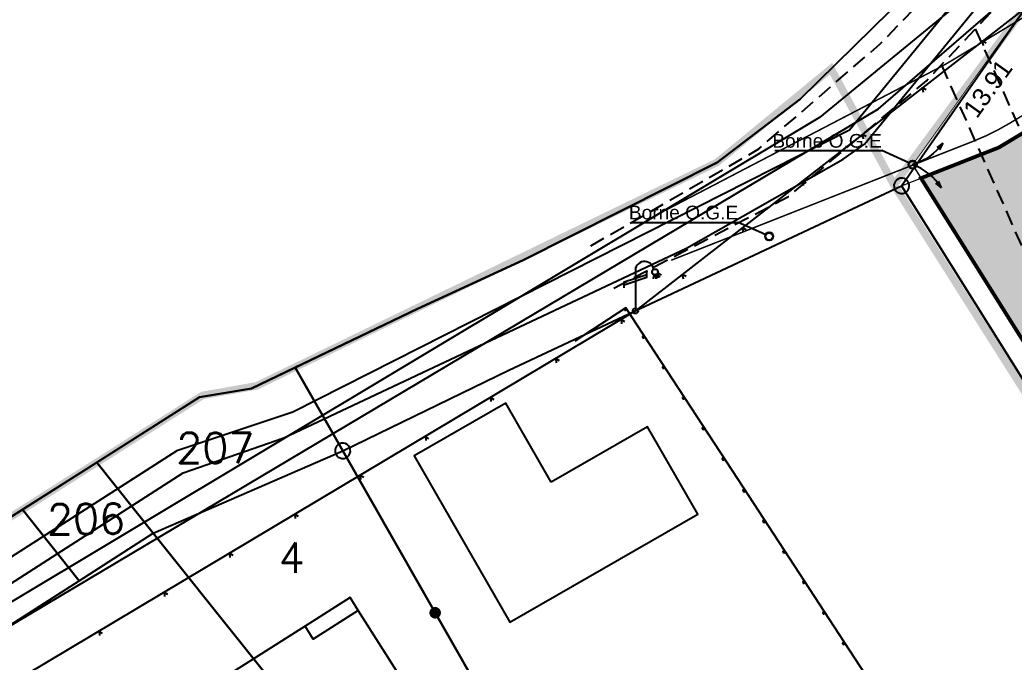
# Model space of a CAD drawing. Header units: metres. Extents: x 394605 to 1395358, y 4171135 to 6406139.
# Drawn here: x 1394312.3 to 1394377.7, y 4172622.8 to 4172665.1 of the extents above; entities that cross this region are included whole.
import ezdxf
from ezdxf.enums import TextEntityAlignment as Align

# ---------------------------------------------------------------- set-up
doc = ezdxf.new("R2010")
doc.units = ezdxf.units.M
doc.header["$LTSCALE"] = 2
for name, pattern in [('AXES2', [1.125, 0.75, -0.125, 0.125, -0.125]), ('CACHEX2', [0.75, 0.5, -0.25]), ('CONTINU', [0])]:
    doc.linetypes.add(name, pattern=pattern)
doc.layers.add('C-Lot', color=7, linetype='Continuous', true_color=0xeaddbe, transparency=0.5)
for name, color, linetype in [('P-Assiette', 14, 'Continuous'), ('P-Lot', 250, 'Continuous'), ('T-AEP', 140, 'Continuous'), ('T-ARTERE-ORANGE-AERIENNE APPUIS FT ET EDF', 30, 'CONTINU'), ('T-BORNE', 7, 'Continuous'), ('T-CLOTURES', 7, 'Continuous'), ('T-COTATIONS', 1, 'Continuous'), ('T-FRANCE TELECOM', 3, 'Continuous'), ('T-LEGENDE', 7, 'Continuous'), ('T-LIMITES', 1, 'Continuous'), ('T-PLU', 5, 'Continuous'), ('T-SECTION AH', 3, 'Continuous'), ('T-VOIRIE', 7, 'Continuous')]:
    doc.layers.add(name, color=color, linetype=linetype)
doc.layers.add('P-Voie', color=250, linetype='Continuous', lineweight=9)
doc.layers.add('§S achat', color=6, linetype='Continuous', lineweight=15)
doc.styles.add('Arial', font='arial.ttf')
doc.styles.add('Arial 1.0', font='arial.ttf', dxfattribs={"width": 0.99, "height": 0.2})
doc.styles.get("Standard").update_dxf_attribs({"font": 'txt.shx'})

# ---------------------------------------------------------------- blocks, each defined once
blk = doc.blocks.new('GeoCarr2')
for p, q in [((-0.6, 0), (0.6, -1.2)), ((0.6, 0), (-0.6, -1.2))]:
    blk.add_line(p, q)
blk.add_lwpolyline([(-0.6, -1.2), (0.6, -1.2), (0.6, 0), (-0.6, 0)], close=True)
blk = doc.blocks.new('CLOTMI')
at = {"const_width": 0.38}
blk.add_lwpolyline([(-0.19, 0, 1), (0.19, 0, 1)], format="xyb", close=True, dxfattribs=at)
blk = doc.blocks.new('BORLIPRO')
blk.add_lwpolyline([(-0.07, 0.5), (-0.19, 0.47), (-0.31, 0.4), (-0.4, 0.31), (-0.47, 0.19), (-0.5, 0.07), (-0.5, -0.07), (-0.47, -0.19), (-0.4, -0.31), (-0.31, -0.4), (-0.19, -0.47), (-0.07, -0.5), (0.07, -0.5), (0.19, -0.47), (0.31, -0.4), (0.4, -0.31), (0.47, -0.19), (0.5, -0.07), (0.5, 0.07), (0.47, 0.19), (0.4, 0.31), (0.31, 0.4), (0.19, 0.47), (0.07, 0.5)], close=True)
blk = doc.blocks.new('l014')
at = {"color": 0}
blk.add_line((0, 1.510991), (0, 0.1), dxfattribs=at)
for points in [[(-0.438601, 1.004479), (-0.438601, 1.114712), (0.438601, 1.406335), (0.438601, 1.516569)], [(-0.438601, 0.894245), (-0.438601, 1.004479), (0.438601, 1.296102), (0.438601, 1.406335)], [(0.700628, 1.399688), (0.684459, 1.240974)], [(0.752708, 1.388229), (0.78082, 1.234594)], [(0.792944, 1.396773), (0.86024, 1.256612)], [(0.830421, 1.422331), (0.931041, 1.303495)], [(0.855244, 1.462269), (0.984837, 1.372556)]]:
    blk.add_lwpolyline(points, dxfattribs=at)
for centre, radius in [((0.75, 1.5), 0.111803), ((0, 0), 0.1)]:
    blk.add_circle(centre, radius, dxfattribs=at)
blk.add_arc((0.35, 1.55), 0.353553, 8.130102, 188.130102, dxfattribs=at)
blk = doc.blocks.new('_Origin2')
h = blk.add_hatch(color=256)
h.dxf.hatch_style = 1
h.paths.add_polyline_path([(-0.5, 0, 1), (0.5, 0, 1)])
h.paths.add_polyline_path([(0.44, 0, -1), (-0.44, 0, -1)], flags=16)
at = {"color": 0, "linetype": 'ByBlock', "lineweight": -2}
blk.add_line((-0.5, 0), (-1, 0), dxfattribs=at)
for radius in [0.5, 0.445]:
    blk.add_circle((0, 0), radius, dxfattribs=at)
blk = doc.blocks.new('GeoPttA')
blk.add_lwpolyline([(-0.5, 1), (0, 0), (0.5, 1)])
blk = doc.blocks.new('Flèche gauche')
at = {"color": 0}
for q in [(0.611, 0.288), (0.617, 0.215)]:
    blk.add_line((0.767, 0.264), q, dxfattribs=at)
blk.add_arc((0.77, -0.993), 1.257, 90.1669, 127.7937, dxfattribs=at)

msp = doc.modelspace()

# ---------------------------------------------------------------- hatches: boundary and pattern name
at = {"layer": 'C-Lot', "transparency": 33554585}
h = msp.add_hatch(color=256, dxfattribs=at)
h.dxf.hatch_style = 1
h.paths.add_polyline_path([(1394387.717, 4172663.36), (1394376.656, 4172656.711), (1394371.532, 4172654.691), (1394385.982, 4172631.662), (1394401.42, 4172641.51)])

# ---------------------------------------------------------------- linework, layer by layer
at = {"layer": 'P-Assiette', "color": 5, "linetype": 'AXES2', "const_width": 0.1, "flags": 128}
msp.add_lwpolyline([(1394250.654, 4172559.258), (1394238.637, 4172577.792), (1394128.405, 4172507.672), (1394147.65, 4172476.793), (1394117.165, 4172457.574), (1394114.068, 4172455.797), (1394097.658, 4172445.551), (1394093.453, 4172442.98), (1394081.175, 4172435.544), (1394062.517, 4172466.292), (1393968.963, 4172405.09), (1393996.164, 4172363.787, 0.245115), (1394041.343, 4172339.839), (1394055.952, 4172341.734), (1394080.92, 4172357.241), (1394099.105, 4172392.611), (1394105.606, 4172404.63), (1394119.773, 4172401.776), (1394107.167, 4172345.152), (1394103.626, 4172329.247), (1394312.242, 4172367.689), (1394314.315, 4172368.062), (1394442.293, 4172391.234), (1394437.662, 4172428.198), (1394453.343, 4172446.106), (1394491.37, 4172404.047), (1394502.24, 4172424.82), (1394517.362, 4172452.739), (1394532.999, 4172481.931), (1394503.977, 4172522.856), (1394480.128, 4172556.744), (1394522.731, 4172583.691), (1394527.85, 4172586.6), (1394576.299, 4172613.245), (1394514.555, 4172706.562), (1394498.29, 4172702.817), (1394473.698, 4172686.986), (1394470.221, 4172684.765), (1394454.085, 4172674.459), (1394450.418, 4172672.06), (1394436.655, 4172694.371), (1394419.88, 4172688.59), (1394411.32, 4172686.32), (1394406.84, 4172688.802), (1394405.474, 4172690.994), (1394390.442, 4172681.436), (1394376.878, 4172702.497), (1394377.092, 4172702.634), (1394376.659, 4172703.314), (1394377.025, 4172704.032), (1394376.89, 4172704.1), (1394384.921, 4172720.034), (1394382.541, 4172721.2, -0.07602), (1394380.919, 4172716.684), (1394378.024, 4172710.916), (1394377.679, 4172711.089, 0.356804), (1394375.356, 4172710.047), (1394374.864, 4172709.078, -0.132894), (1394372.195, 4172706.093), (1394367.47, 4172703.075), (1394370.404, 4172698.363), (1394373.557, 4172700.376), (1394386.599, 4172679.56), (1394379.293, 4172675.117), (1394382.368, 4172670.278), (1394379.08, 4172666.89), (1394371.098, 4172655.396), (1394387.253, 4172629.636), (1394407.668, 4172597.092), (1394370.46, 4172572.154), (1394344.014, 4172618.613), (1394319.658, 4172603.142), (1394312.898, 4172598.837), (1394282.158, 4172579.428), (1394265.736, 4172568.999), (1394261.503, 4172566.294), (1394250.66, 4172559.25)], format="xyb", dxfattribs=at)
at = {"layer": 'P-Assiette', "linetype": 'AXES2', "flags": 128}
msp.add_lwpolyline([(1394250.654, 4172559.258, 0.25, 0.25, 0), (1394238.637, 4172577.792, 0.25, 0.25, 0), (1394128.405, 4172507.672, 0.25, 0.25, 0), (1394147.65, 4172476.793, 0.25, 0.25, 0), (1394117.165, 4172457.574, 0.25, 0.25, 0), (1394114.068, 4172455.797, 0.25, 0.25, 0), (1394097.658, 4172445.551, 0.25, 0.25, 0), (1394093.453, 4172442.98, 0.25, 0.25, 0), (1394081.175, 4172435.544, 0.25, 0.25, 0), (1394062.517, 4172466.292, 0.25, 0.25, 0), (1393968.963, 4172405.09, 0.25, 0.25, 0), (1393996.164, 4172363.787, 0.25, 0.25, 0.245115), (1394041.343, 4172339.839, 0.25, 0.25, 0), (1394055.952, 4172341.734, 0.25, 0.25, 0), (1394080.92, 4172357.241, 0.25, 0.25, 0), (1394099.105, 4172392.611, 0.25, 0.25, 0), (1394105.606, 4172404.63, 0.25, 0.25, 0), (1394119.773, 4172401.776, 0.25, 0.25, 0), (1394107.167, 4172345.152, 0.25, 0.25, 0), (1394103.626, 4172329.247, 0.25, 0.25, 0), (1394312.242, 4172367.689, 0.25, 0.25, 0), (1394314.315, 4172368.062, 0.25, 0.25, 0), (1394442.293, 4172391.234, 0.25, 0.25, 0), (1394437.662, 4172428.198, 0.25, 0.25, 0), (1394453.343, 4172446.106, 0.25, 0.25, 0), (1394491.37, 4172404.047, 0.25, 0.25, 0), (1394502.24, 4172424.82, 0.25, 0.25, 0), (1394517.362, 4172452.739, 0.25, 0.25, 0), (1394532.999, 4172481.931, 0.25, 0.25, 0), (1394503.977, 4172522.856, 0.25, 0.25, 0), (1394480.128, 4172556.744, 0.25, 0.25, 0), (1394522.731, 4172583.691, 0.25, 0.25, 0), (1394527.85, 4172586.6, 0.25, 0.25, 0), (1394576.299, 4172613.245, 0.25, 0.25, 0), (1394514.555, 4172706.562, 0.25, 0.25, 0), (1394498.29, 4172702.817, 0.25, 0.25, 0), (1394473.698, 4172686.986, 0.25, 0.25, 0), (1394470.221, 4172684.765, 0.25, 0.25, 0), (1394454.085, 4172674.459, 0.25, 0.25, 0), (1394450.418, 4172672.06, 0.25, 0.25, 0), (1394437.35, 4172693.232, 0.25, 0.25, 0), (1394376.656, 4172656.711, 0.25, 0.25, 0), (1394371.532, 4172654.691, 0.25, 0.25, 0), (1394387.253, 4172629.636, 0.25, 0.25, 0), (1394407.668, 4172597.092, 0.25, 0.25, 0), (1394370.46, 4172572.154, 0.25, 0.25, 0), (1394344.014, 4172618.613, 0.25, 0.25, 0), (1394319.658, 4172603.142, 0.25, 0.25, 0), (1394312.898, 4172598.837, 0.25, 0.25, 0), (1394282.158, 4172579.428, 0.25, 0.25, 0), (1394265.736, 4172568.999, 0.25, 0.25, 0), (1394261.503, 4172566.294, 0.25, 0.25, 0), (1394250.66, 4172559.25, 0, 0, 0)], format="xyseb", dxfattribs=at)
at = {"layer": 'P-Lot', "color": 1, "const_width": 0.1, "flags": 128}
msp.add_lwpolyline([(1394401.42, 4172641.51), (1394385.977, 4172631.659), (1394371.532, 4172654.691), (1394376.656, 4172656.711), (1394387.717, 4172663.36)], close=True, dxfattribs=at)
at = {"layer": 'P-Voie', "color": 215, "linetype": 'CONTINU', "ltscale": 0.5, "true_color": 0xa953a0, "const_width": 0.1, "flags": 128}
for points in [[(1394353.691, 4172652.037), (1394372.66, 4172661.928, 0.015266), (1394373.512, 4172662.405), (1394423.014, 4172692.192, 0.080674), (1394425.807, 4172694.558, -0.15876), (1394433.938, 4172700.75), (1394454.44, 4172707.911), (1394466.974, 4172710.912), (1394490.17, 4172715.424, 0.202294), (1394499.822, 4172721.965)], [(1394355.101, 4172649.289), (1394374.972, 4172657.122, 0.041577), (1394377.354, 4172658.298), (1394425.849, 4172687.479, 0.085679), (1394430.204, 4172691.242, -0.164022), (1394435.751, 4172695.558), (1394455.991, 4172702.627), (1394468.14, 4172705.536), (1394491.22, 4172710.025), (1394495.54, 4172710.866)]]:
    msp.add_lwpolyline(points, format="xyb", dxfattribs=at)
at = {"layer": 'P-Voie', "flags": 128}
msp.add_lwpolyline([(1394353.691, 4172652.037), (1394372.66, 4172661.928)], dxfattribs=at)
at = {"layer": 'T-AEP', "flags": 128}
msp.add_lwpolyline([(1393889.658, 4172359.767), (1394061.031, 4172468.844), (1394126.694, 4172510.724), (1394237.447, 4172581.044), (1394368.74, 4172659.249), (1394398.862, 4172685.299), (1394454.579, 4172702.833), (1394517.405, 4172716.206), (1394594.7, 4172603.372)], dxfattribs=at)
at = {"layer": 'T-ARTERE-ORANGE-AERIENNE APPUIS FT ET EDF', "flags": 128}
msp.add_lwpolyline([(1394492.862, 4172708.91), (1394400.547, 4172683.15), (1394352.754, 4172645.953), (1394238.108, 4172577.467), (1394193.209, 4172548.856), (1394142.061, 4172515.955), (1394095.08, 4172487.53)], dxfattribs=at)
at = {"layer": 'T-BORNE', "linetype": 'ByBlock', "lineweight": -2}
for points in [[(1394361.916, 4172656.502), (1394368.953, 4172656.502)], [(1394370.492, 4172655.801), (1394368.953, 4172656.502)], [(1394352.477, 4172651.785), (1394359.515, 4172651.785)], [(1394361.054, 4172651.084), (1394359.515, 4172651.785)]]:
    msp.add_lwpolyline(points, dxfattribs=at)
at = {"layer": 'T-CLOTURES', "flags": 128}
for points in [[(1394352.124, 4172646.154), (1394348.776, 4172643.965)], [(1394369.168, 4172620.042), (1394359.878, 4172634.292), (1394352.124, 4172646.154)]]:
    msp.add_lwpolyline(points, dxfattribs=at)
at = {"layer": 'T-FRANCE TELECOM', "flags": 128}
msp.add_lwpolyline([(1394498.683, 4172713.863), (1394452.819, 4172703.832), (1394398.334, 4172686.19), (1394364.869, 4172658.686), (1394237.942, 4172582.568)], dxfattribs=at)
at = {"layer": 'T-LEGENDE', "linetype": 'CACHEX2', "flags": 128}
for points in [[(1394375.105, 4172664.512), (1394383.407, 4172645.781), (1394390.512, 4172631.57), (1394400.457, 4172614.764), (1394407.579, 4172604.357, 0.386026), (1394422.887, 4172601.833, -0.095142), (1394446.202, 4172615.812, 0.0623), (1394457.393, 4172621.565, 0.059665), (1394467.095, 4172630.047, 0.175265), (1394471.901, 4172639.868, 0.221396), (1394470.257, 4172644.706), (1394459.518, 4172666.219, -0.317081), (1394463.857, 4172679.354), (1394497.976, 4172702.552), (1394500.061, 4172706.301)], [(1394375.105, 4172664.512), (1394383.407, 4172645.781), (1394390.512, 4172631.57), (1394400.457, 4172614.764), (1394407.579, 4172604.357, 0.386026), (1394422.887, 4172601.833, -0.095142), (1394446.202, 4172615.812, 0.0623), (1394457.393, 4172621.565, 0.059665), (1394467.095, 4172630.047, 0.175265), (1394471.901, 4172639.868, 0.221396), (1394470.257, 4172644.706), (1394459.518, 4172666.219, -0.317081), (1394463.857, 4172679.354), (1394497.976, 4172702.552), (1394500.061, 4172706.301)], [(1394372.876, 4172662.137), (1394380.692, 4172644.501), (1394387.876, 4172630.134), (1394397.925, 4172613.152), (1394405.159, 4172602.58, 0.393211), (1394424.725, 4172599.451, -0.095253), (1394447.055, 4172612.929, -0.095253)], [(1394372.876, 4172662.137), (1394380.692, 4172644.501), (1394387.876, 4172630.134), (1394397.925, 4172613.152), (1394405.159, 4172602.58, 0.393211), (1394424.725, 4172599.451, -0.095253), (1394447.055, 4172612.929, -0.095253)]]:
    msp.add_lwpolyline(points, format="xyb", dxfattribs=at)
at = {"layer": 'T-LIMITES', "const_width": 0.05, "flags": 128}
for points in [[(1394576.294, 4172613.253), (1394514.55, 4172706.57), (1394514.55, 4172706.57), (1394498.285, 4172702.825), (1394473.693, 4172686.994), (1394470.215, 4172684.774), (1394454.08, 4172674.467), (1394450.413, 4172672.068), (1394436.655, 4172694.371), (1394419.88, 4172688.59), (1394402.76, 4172684.05), (1394396.92, 4172681.12), (1394390.66, 4172677.44), (1394384.69, 4172672.67), (1394379.08, 4172666.89), (1394370.984, 4172655.578), (1394387.247, 4172629.644), (1394407.663, 4172597.1)], [(1394576.294, 4172613.253), (1394514.55, 4172706.57), (1394498.285, 4172702.825), (1394473.693, 4172686.994), (1394470.215, 4172684.774), (1394454.08, 4172674.467), (1394450.413, 4172672.068), (1394436.655, 4172694.371), (1394419.88, 4172688.59), (1394402.76, 4172684.05), (1394396.92, 4172681.12), (1394390.66, 4172677.44), (1394384.69, 4172672.67), (1394379.08, 4172666.89), (1394370.984, 4172655.578), (1394387.247, 4172629.644), (1394407.663, 4172597.1)]]:
    msp.add_lwpolyline(points, dxfattribs=at)
at = {"layer": 'T-PLU', "const_width": 0.5, "flags": 128}
msp.add_lwpolyline([(1394551.735, 4172650.641), (1394433.644, 4172570.394), (1394416.41, 4172596.95), (1394408.889, 4172592.348), (1394369.757, 4172654.243), (1394379.08, 4172666.89), (1394384.633, 4172672.914), (1394390.66, 4172677.44), (1394396.887, 4172681.366), (1394402.76, 4172684.05), (1394409.144, 4172686.014), (1394419.88, 4172688.59), (1394436.564, 4172694.029), (1394456.335, 4172701.659), (1394493.24, 4172709.68), (1394497.571, 4172703.088), (1394514.579, 4172706.826)], close=True, dxfattribs=at)
msp.add_lwpolyline([(1394369.757, 4172654.243), (1394365.616, 4172661.894), (1394358.12, 4172655.73), (1394327.844, 4172641.025), (1394324.28, 4172640.395), (1394312.43, 4172632.88), (1394290.817, 4172619.245), (1394235.1, 4172584.888), (1394146.331, 4172527.028), (1394076.018, 4172481.682)], dxfattribs=at)
at = {"layer": 'T-SECTION AH', "color": 45, "flags": 128}
for points in [[(1394686.52, 4172836.86), (1394625.86, 4172797.56), (1394608.46, 4172786.45), (1394537.25, 4172741.23), (1394524.6, 4172735.05), (1394510.34, 4172723.13), (1394487.95, 4172712.05), (1394462.2, 4172706.78), (1394440.9, 4172700.16), (1394420.12, 4172692.48), (1394406.71, 4172689.19), (1394395.39, 4172684.57), (1394387.49, 4172679.66), (1394382.47, 4172675.25), (1394376.38, 4172669.54), (1394366.84, 4172657.84), (1394330.22, 4172639.29), (1394322.6, 4172636.74), (1394236.35, 4172581.42), (1394181.76, 4172546.79), (1394149.06, 4172525.6)], [(1394298.8, 4172619.74), (1394323.01, 4172635.31), (1394329.62, 4172637.6), (1394356.12, 4172650.08), (1394366.42, 4172655.94), (1394367.82, 4172656.94), (1394377.25, 4172668.46), (1394383.7, 4172674.99), (1394392.08, 4172681.36), (1394401.33, 4172686.03), (1394406.99, 4172688.29), (1394420.72, 4172691.83), (1394428.54, 4172694.37), (1394435.84, 4172696.89), (1394451.24, 4172702.55), (1394461.71, 4172705.53), (1394487.82, 4172711.15), (1394503.05, 4172718.22), (1394509.79, 4172721.22), (1394525.37, 4172733.94), (1394538.52, 4172740.36), (1394563.53, 4172756.41), (1394601.52, 4172780.63), (1394639.31, 4172804.81)], [(1394308.13, 4172630.15), (1394324.08, 4172640.27), (1394327.5, 4172640.86), (1394338.42, 4172646.1), (1394345.36, 4172649.29), (1394358.12, 4172655.73), (1394363.58, 4172659.89), (1394370.69, 4172666.89), (1394379.49, 4172675.87), (1394385.65, 4172681.17), (1394390.24, 4172684.17), (1394406.16, 4172691.81), (1394418.36, 4172694.57), (1394428.24, 4172697.54), (1394449.96, 4172705.87), (1394465.39, 4172709.39), (1394486.68, 4172714.29), (1394487.06, 4172715.8), (1394493.13, 4172736.61), (1394518.82, 4172738.36)], [(1394308.13, 4172630.15), (1394324.08, 4172640.27), (1394327.5, 4172640.86), (1394338.42, 4172646.1), (1394345.36, 4172649.29), (1394358.12, 4172655.73), (1394363.58, 4172659.89), (1394370.69, 4172666.89), (1394379.49, 4172675.87), (1394385.65, 4172681.17), (1394390.24, 4172684.17), (1394406.16, 4172691.81), (1394418.36, 4172694.57), (1394428.24, 4172697.54), (1394449.96, 4172705.87), (1394465.39, 4172709.39), (1394486.68, 4172714.29), (1394487.06, 4172715.8), (1394493.13, 4172736.61), (1394518.82, 4172738.36)], [(1394308.13, 4172630.15), (1394324.08, 4172640.27), (1394327.5, 4172640.86), (1394338.42, 4172646.1), (1394345.36, 4172649.29), (1394358.12, 4172655.73), (1394363.58, 4172659.89), (1394370.69, 4172666.89), (1394379.49, 4172675.87), (1394385.65, 4172681.17), (1394390.24, 4172684.17), (1394406.16, 4172691.81), (1394418.36, 4172694.57), (1394428.24, 4172697.54), (1394449.96, 4172705.87), (1394465.39, 4172709.39), (1394486.68, 4172714.29), (1394487.06, 4172715.8), (1394493.13, 4172736.61), (1394518.82, 4172738.36)], [(1394407.46, 4172594.83), (1394370.26, 4172654.19), (1394379.08, 4172666.89), (1394384.69, 4172672.67), (1394390.66, 4172677.44), (1394396.92, 4172681.12), (1394402.76, 4172684.05), (1394408.99, 4172685.72), (1394419.88, 4172688.59), (1394436.45, 4172694.21), (1394450.4, 4172672.1), (1394497.62, 4172703.12), (1394514.51, 4172706.63), (1394568.25, 4172625.06), (1394576.14, 4172613.1)], [(1394379.49, 4172675.87), (1394370.69, 4172666.89), (1394363.58, 4172659.89), (1394358.12, 4172655.73), (1394345.36, 4172649.29), (1394338.42, 4172646.1), (1394330.37, 4172642.24), (1394333.5, 4172636.75), (1394333.5, 4172636.75), (1394344.42, 4172642.05), (1394370.26, 4172654.19), (1394379.08, 4172666.89)], [(1394334.52, 4172626.24), (1394333.98, 4172627.09), (1394331.03, 4172625.2)]]:
    msp.add_lwpolyline(points, dxfattribs=at)
for points in [[(1394343.98, 4172618.37), (1394333.5, 4172636.75), (1394344.42, 4172642.05), (1394370.26, 4172654.19), (1394407.46, 4172594.83), (1394394.06, 4172586.72), (1394378.65, 4172610.2), (1394356.38, 4172596.63), (1394343.98, 4172618.37)], [(1394317.32, 4172635.98), (1394321.04, 4172631.32), (1394333.5, 4172636.75), (1394330.37, 4172642.24), (1394327.5, 4172640.86), (1394324.08, 4172640.27), (1394317.32, 4172635.98)], [(1394347.22, 4172634.68), (1394344.23, 4172639.89), (1394338.2, 4172636.42), (1394344.49, 4172625.47), (1394356.85, 4172632.57), (1394353.54, 4172638.32), (1394347.22, 4172634.68)], [(1394333.44, 4172615.79), (1394332.91, 4172616.45), (1394321.04, 4172631.32), (1394333.5, 4172636.75), (1394343.98, 4172618.37), (1394335.62, 4172613.06), (1394333.44, 4172615.79)], [(1394312.43, 4172632.88), (1394316.16, 4172628.19), (1394321.04, 4172631.32), (1394317.32, 4172635.98), (1394312.43, 4172632.88)], [(1394290.4, 4172618.86), (1394293.72, 4172613.88), (1394305.34, 4172621.25), (1394316.16, 4172628.19), (1394312.43, 4172632.88), (1394308.13, 4172630.15), (1394290.4, 4172618.86)], [(1394321.04, 4172631.32), (1394332.91, 4172616.45), (1394333.44, 4172615.79), (1394304.63, 4172597.5), (1394293.72, 4172613.88), (1394305.34, 4172621.25), (1394316.16, 4172628.19), (1394321.04, 4172631.32)], [(1394334.52, 4172626.24), (1394331.56, 4172624.36), (1394331.03, 4172625.2), (1394325.12, 4172621.45), (1394325.66, 4172620.61), (1394319.63, 4172616.77), (1394323.79, 4172610.22), (1394338.68, 4172619.69), (1394334.52, 4172626.24)]]:
    msp.add_lwpolyline(points, close=True, dxfattribs=at)
at = {"layer": 'T-VOIRIE', "linetype": 'CACHEX2', "flags": 128}
for points in [[(1394349.817, 4172650.232), (1394360.861, 4172656.612), (1394368.837, 4172663.52), (1394376.728, 4172671.625), (1394384.654, 4172679.059), (1394391.91, 4172684.358), (1394401.763, 4172688.596), (1394421.182, 4172693.67), (1394437.787, 4172699.449), (1394454.034, 4172705.589)], [(1394349.817, 4172650.232), (1394360.861, 4172656.612), (1394368.837, 4172663.52), (1394376.728, 4172671.625), (1394384.654, 4172679.059), (1394391.91, 4172684.358), (1394401.763, 4172688.596), (1394421.182, 4172693.67), (1394437.787, 4172699.449), (1394454.034, 4172705.589)], [(1394351.323, 4172647.458), (1394362.82, 4172653.479), (1394371.9, 4172661.098), (1394379.293, 4172668.975), (1394393.942, 4172681.257), (1394403.571, 4172685.481), (1394421.96, 4172690.078), (1394438.696, 4172696.197), (1394455.73, 4172702.346)], [(1394351.323, 4172647.458), (1394362.82, 4172653.479), (1394371.9, 4172661.098), (1394379.293, 4172668.975), (1394393.942, 4172681.257), (1394403.571, 4172685.481), (1394421.96, 4172690.078), (1394438.696, 4172696.197), (1394455.73, 4172702.346)]]:
    msp.add_lwpolyline(points, dxfattribs=at)
at = {"layer": '§S achat', "flags": 128}
msp.add_lwpolyline([(1394437.325, 4172693.218), (1394436.654, 4172694.272), (1394436.45, 4172694.21), (1394419.88, 4172688.59), (1394402.76, 4172684.05), (1394396.92, 4172681.12), (1394390.66, 4172677.44), (1394384.69, 4172672.67), (1394379.08, 4172666.89), (1394370.26, 4172654.19), (1394376.656, 4172656.711)], close=True, dxfattribs=at)

# ---------------------------------------------------------------- block references
at = {"layer": 'T-ARTERE-ORANGE-AERIENNE APPUIS FT ET EDF', "xscale": 0.25, "yscale": 0.25, "zscale": 0.25}
for p, rotation in [((1394375.564, 4172663.706), 217.8941163007909), ((1394371.618, 4172660.635), 217.8941163007909), ((1394367.672, 4172657.564), 217.8941163007909), ((1394363.726, 4172654.493), 217.8941163007909), ((1394359.781, 4172651.422), 217.8941163007909), ((1394355.835, 4172648.351), 217.8941163007909), ((1394351.813, 4172645.391), 210.8527356667869), ((1394347.521, 4172642.827), 210.8527356667869), ((1394343.228, 4172640.262), 210.8527356667869), ((1394338.936, 4172637.698), 210.8527356667869), ((1394334.643, 4172635.134), 210.8527356667869), ((1394330.351, 4172632.57), 210.8527356667869), ((1394326.059, 4172630.006), 210.8527356667869), ((1394321.766, 4172627.442), 210.8527356667869), ((1394317.474, 4172624.877), 210.8527356667869)]:
    msp.add_blockref('GeoPttA', p, dxfattribs=dict(at, rotation=rotation))
at = {"layer": 'T-BORNE', "lineweight": -2, "xscale": 0.5399999999999999, "yscale": 0.5399999999999999, "zscale": 0.5399999999999999, "rotation": 335.5208300231508}
for p in [(1394370.984, 4172655.578), (1394361.545, 4172650.86)]:
    msp.add_blockref('_Origin2', p, dxfattribs=at)
at = {"layer": 'T-CLOTURES', "xscale": 0.1, "yscale": 0.1, "zscale": 0.1}
for p, rotation in [((1394352.056, 4172646.038), 123.1698609967894), ((1394353.244, 4172644.22), 123.1698609967894), ((1394354.558, 4172642.211), 123.1698609967894), ((1394355.871, 4172640.202), 123.1698609967894), ((1394357.184, 4172638.194), 123.1698609967894), ((1394358.497, 4172636.185), 123.1698609967894), ((1394359.859, 4172634.1), 123.1037647079363), ((1394361.17, 4172632.09), 123.1037647079363), ((1394362.481, 4172630.079), 123.1037647079363), ((1394363.792, 4172628.069), 123.1037647079363), ((1394365.102, 4172626.058), 123.1037647079364), ((1394366.413, 4172624.048), 123.1037647079364)]:
    msp.add_blockref('GeoCarr2', p, dxfattribs=dict(at, rotation=rotation))
at = {"layer": 'T-COTATIONS', "xscale": 3, "zscale": 3}
for yscale, rotation in [(-3, 54.40953165069145), (3, 302.0931955081334)]:
    msp.add_blockref('Flèche gauche', (1394370.984, 4172655.578), dxfattribs=dict(at, yscale=yscale, rotation=rotation))
at = {"layer": 'T-LEGENDE', "color": 1, "xscale": 1.711188455080918, "yscale": 1.711188455080918, "zscale": 1.711188455080918}
msp.add_blockref('l014', (1394352.754, 4172645.953), dxfattribs=at)
at = {"layer": 'T-SECTION AH', "color": 45}
for name, p, rotation in [('BORLIPRO', (1394370.26, 4172654.19), 31.8), ('BORLIPRO', (1394333.5, 4172636.75), 31.8), ('CLOTMI', (1394339.58, 4172626.09), 120.2)]:
    msp.add_blockref(name, p, dxfattribs=dict(at, rotation=rotation))

# ---------------------------------------------------------------- texts
at = {"layer": 'T-BORNE', "char_height": 0.9, "attachment_point": 3, "style": 'Arial'}
for insert in [(1394368.953, 4172657.598), (1394359.515, 4172652.881)]:
    msp.add_mtext('Borne O.G.E', dxfattribs=dict(at, insert=insert))
at = {"layer": 'T-COTATIONS', "style": 'Arial 1.0', "width": 0.99}
msp.add_text('13.91', height=1.2, rotation=54.40953, dxfattribs=at).set_placement((1394375.439, 4172660.943), align=Align.TOP_CENTER)
at = {"layer": 'T-SECTION AH', "color": 45}
for s, p in [('207', (1394322.55, 4172635.94)), ('4', (1394329.29, 4172628.71))]:
    msp.add_text(s, height=2, dxfattribs=at).set_placement(p)
msp.add_text('206', height=2, rotation=0.7, dxfattribs=at).set_placement((1394314.06, 4172631.23))

doc.saveas('drawing.dxf')
